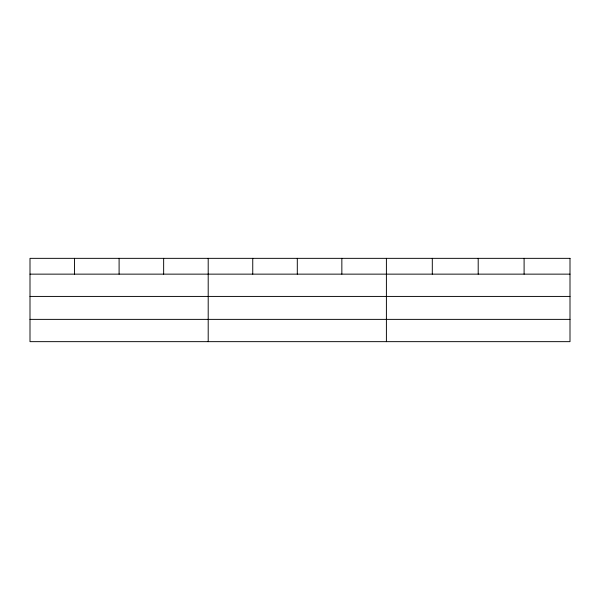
<?xml version="1.0" encoding="UTF-8"?>
<svg xmlns="http://www.w3.org/2000/svg" width="600" height="600" viewBox="0 0 600 600"><rect width="100%" height="100%" fill="white"/><g stroke="black" fill="none" stroke-linecap="round" stroke-linejoin="round"><path stroke-width="0.9" d="M30 274.14L570 274.14M30 296.423L570 296.423M30 319.373L570 319.373M524.1 258.345L524.1 274.14M478.2 258.345L478.2 274.14M432.3 258.345L432.3 274.14M386.4 258.345L386.4 341.655M341.85 258.345L341.85 274.14M297.3 258.345L297.3 274.14M252.75 258.345L252.75 274.14M208.2 258.345L208.2 341.655M163.65 258.345L163.65 274.14M119.1 258.345L119.1 274.14M74.55 258.345L74.55 274.14M570 258.345L30 258.345L30 341.655L570 341.655L570 258.345"/></g></svg>
